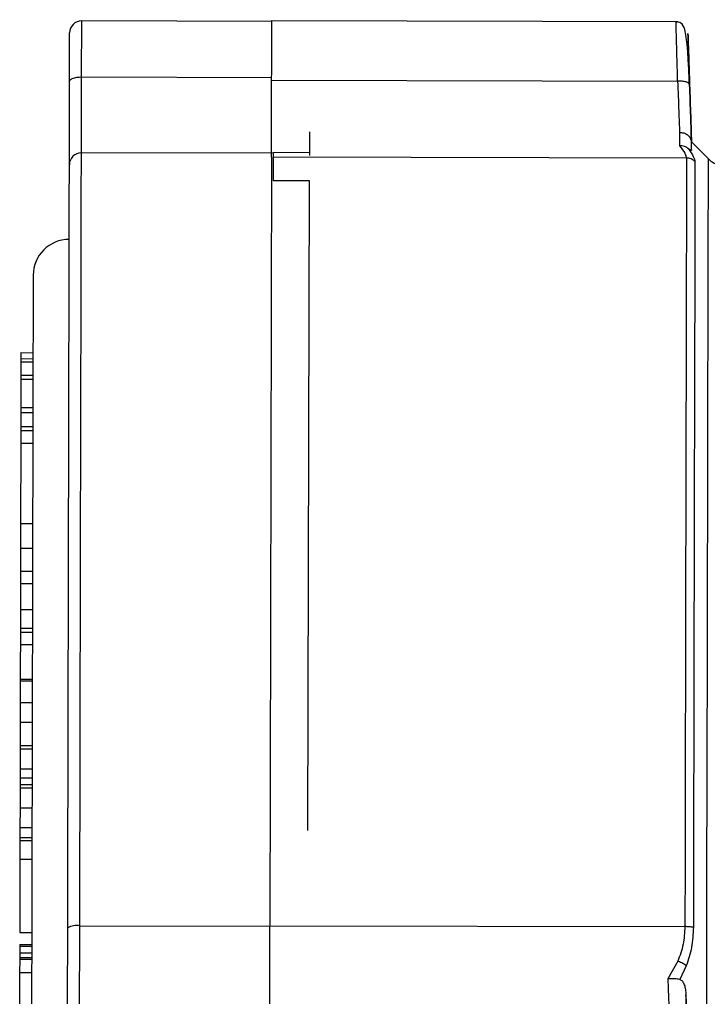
# Model space of a CAD drawing. Header units: millimetres. Extents: x 2016 to 4452, y 736 to 2459.
# Drawn here: x 2523.3 to 2580.7, y 2232 to 2313.4 of the extents above; entities that cross this region are included whole.
import ezdxf

# ---------------------------------------------------------------- set-up
doc = ezdxf.new("R2010")
doc.units = ezdxf.units.MM

msp = doc.modelspace()

# ---------------------------------------------------------------- linework, layer by layer
at = {"color": 7, "linetype": 'Continuous', "lineweight": 25}
for p, q in [((2528.473, 2308.641), (2528.483, 2313.309)), ((2544.326, 2313.275), (2528.483, 2313.309)), ((2578.163, 2313.238), (2544.326, 2313.31)), ((2528.46, 2302.318), (2528.473, 2308.641)), ((2528.473, 2308.641), (2544.316, 2308.607)), ((2544.315, 2308.375), (2578.15, 2308.303)), ((2547.463, 2304.064), (2547.46, 2302.334)), ((2578.306, 2303.993), (2578.304, 2302.905)), ((2580.716, 2301.818), (2579.304, 2303.236)), ((2579.305, 2303.229), (2579.304, 2303.236)), ((2544.46, 2302.284), (2528.46, 2302.318)), ((2544.455, 2299.984), (2544.46, 2302.284)), ((2578.887, 2301.89), (2544.459, 2301.963)), ((2547.46, 2302.334), (2544.46, 2302.34)), ((2544.46, 2302.34), (2544.46, 2302.284)), ((2547.46, 2302.334), (2547.459, 2302.105)), ((2547.455, 2299.977), (2544.455, 2299.984)), ((2547.339, 2245.876), (2547.455, 2299.977)), ((2523.424, 2285.675), (2523.423, 2285.175)), ((2523.424, 2285.675), (2524.424, 2285.673)), ((2523.422, 2284.905), (2523.42, 2283.811)), ((2523.423, 2285.175), (2523.422, 2284.905)), ((2523.422, 2284.905), (2524.422, 2284.903)), ((2523.423, 2285.175), (2524.423, 2285.172)), ((2523.42, 2283.811), (2523.419, 2283.461)), ((2523.42, 2283.811), (2524.42, 2283.808)), ((2523.419, 2283.461), (2523.414, 2281.101)), ((2523.419, 2283.461), (2524.419, 2283.459)), ((2523.413, 2280.68), (2523.411, 2279.519)), ((2523.414, 2281.101), (2523.413, 2280.68)), ((2523.413, 2280.68), (2524.413, 2280.677)), ((2523.414, 2281.101), (2524.414, 2281.099)), ((2523.41, 2279.185), (2523.408, 2278.137)), ((2523.411, 2279.519), (2523.41, 2279.185)), ((2523.41, 2279.185), (2524.41, 2279.183)), ((2523.411, 2279.519), (2524.411, 2279.516)), ((2523.408, 2278.137), (2523.394, 2271.43)), ((2523.408, 2278.137), (2524.408, 2278.135)), ((2523.394, 2271.43), (2523.389, 2269.391)), ((2523.394, 2271.43), (2524.394, 2271.428)), ((2523.389, 2269.391), (2523.385, 2267.47)), ((2523.389, 2269.391), (2524.389, 2269.389)), ((2523.385, 2267.47), (2523.383, 2266.424)), ((2523.385, 2267.47), (2524.385, 2267.468)), ((2523.383, 2266.424), (2523.378, 2264.287)), ((2524.383, 2266.422), (2523.383, 2266.424)), ((2523.378, 2264.287), (2523.375, 2262.723)), ((2523.378, 2264.287), (2524.378, 2264.285)), ((2523.375, 2262.825), (2523.374, 2262.314)), ((2523.375, 2262.723), (2523.374, 2262.386)), ((2523.375, 2262.723), (2523.374, 2262.386)), ((2523.375, 2262.723), (2524.375, 2262.721)), ((2523.374, 2262.386), (2523.372, 2261.358)), ((2523.374, 2262.386), (2524.374, 2262.383)), ((2523.372, 2261.358), (2524.372, 2261.356)), ((2523.366, 2258.463), (2524.366, 2258.461)), ((2523.366, 2258.327), (2523.362, 2256.54)), ((2523.366, 2258.327), (2524.366, 2258.325)), ((2523.362, 2256.54), (2523.358, 2254.886)), ((2523.362, 2256.54), (2524.362, 2256.538)), ((2523.358, 2254.886), (2523.354, 2252.934)), ((2523.358, 2254.886), (2524.358, 2254.883)), ((2523.354, 2252.934), (2523.353, 2252.661)), ((2523.354, 2252.934), (2524.354, 2252.931)), ((2523.353, 2252.661), (2523.35, 2251.002)), ((2523.353, 2252.661), (2524.353, 2252.659)), ((2523.35, 2251.002), (2523.348, 2250.262)), ((2523.35, 2251.002), (2524.35, 2251)), ((2523.347, 2249.69), (2523.346, 2249.417)), ((2523.348, 2250.262), (2523.347, 2249.69)), ((2523.347, 2249.69), (2524.347, 2249.687)), ((2523.348, 2250.262), (2524.348, 2250.26)), ((2523.346, 2249.417), (2523.343, 2247.758)), ((2523.346, 2249.417), (2524.346, 2249.415)), ((2523.343, 2247.758), (2523.339, 2246.114)), ((2523.343, 2247.758), (2524.343, 2247.756)), ((2523.339, 2246.114), (2523.338, 2245.287)), ((2523.339, 2246.114), (2524.339, 2246.112)), ((2523.337, 2245.038), (2523.334, 2243.474)), ((2523.338, 2245.287), (2523.337, 2245.038)), ((2523.337, 2245.038), (2524.337, 2245.036)), ((2523.338, 2245.287), (2524.338, 2245.285)), ((2523.334, 2243.462), (2523.321, 2237.374)), ((2523.334, 2243.474), (2524.334, 2243.472)), ((2523.321, 2237.374), (2524.321, 2237.372)), ((2528.306, 2230.349), (2528.322, 2237.922)), ((2528.322, 2237.922), (2544.165, 2237.888)), ((2544.165, 2237.928), (2578.75, 2237.854)), ((2523.317, 2235.672), (2523.316, 2235.28)), ((2523.318, 2236.231), (2523.317, 2235.672)), ((2523.317, 2235.672), (2524.317, 2235.67)), ((2523.318, 2236.231), (2524.318, 2236.229)), ((2523.319, 2236.375), (2524.319, 2236.373)), ((2523.316, 2235.137), (2523.314, 2234.039)), ((2523.316, 2235.28), (2524.316, 2235.278)), ((2523.316, 2235.28), (2523.316, 2235.137)), ((2523.316, 2235.137), (2524.316, 2235.135)), ((2578.158, 2234.965), (2577.328, 2233.51)), ((2578.217, 2234.946), (2578.158, 2234.965)), ((2523.314, 2234.039), (2523.306, 2230.3)), ((2523.314, 2234.039), (2524.314, 2234.037)), ((2578.865, 2234.592), (2578.32, 2233.443)), ((2578.84, 2232.18), (2579.133, 2223.235))]:
    msp.add_line(p, q, dxfattribs=at)
at = {"color": 7, "linetype": 'Continuous', "lineweight": 25, "flags": 128}
for points in [[(2527.472, 2308.291), (2527.492, 2308.36), (2527.549, 2308.425), (2527.641, 2308.486), (2527.766, 2308.539), (2527.917, 2308.582), (2528.09, 2308.615), (2528.278, 2308.634), (2528.473, 2308.641)], [(2528.322, 2237.922), (2528.333, 2243.181), (2528.344, 2248.351), (2528.355, 2253.41), (2528.366, 2258.334), (2528.376, 2263.101), (2528.386, 2267.689), (2528.395, 2272.077), (2528.404, 2276.246), (2528.412, 2280.177), (2528.42, 2283.853), (2528.427, 2287.255), (2528.434, 2290.369), (2528.44, 2293.182), (2528.445, 2295.679), (2528.45, 2297.851), (2528.454, 2299.687), (2528.457, 2301.178), (2528.46, 2302.318)], [(2578.887, 2301.89), (2578.885, 2300.737), (2578.882, 2299.239), (2578.878, 2297.401), (2578.873, 2295.232), (2578.868, 2292.741), (2578.862, 2289.94), (2578.855, 2286.841), (2578.848, 2283.457), (2578.84, 2279.805), (2578.832, 2275.9), (2578.823, 2271.759), (2578.814, 2267.402), (2578.804, 2262.848), (2578.794, 2258.116), (2578.783, 2253.229), (2578.773, 2248.208), (2578.762, 2243.075), (2578.75, 2237.854)], [(2579.594, 2301.6), (2579.591, 2300.452), (2579.588, 2298.959), (2579.584, 2297.128), (2579.58, 2294.967), (2579.574, 2292.485), (2579.568, 2289.694), (2579.562, 2286.606), (2579.555, 2283.235), (2579.547, 2279.596), (2579.538, 2275.705), (2579.53, 2271.58), (2579.52, 2267.239), (2579.511, 2262.701), (2579.501, 2257.987), (2579.49, 2253.118), (2579.479, 2248.115), (2579.469, 2243.001), (2579.457, 2237.799)], [(2580.558, 2227.911), (2580.569, 2233.203), (2580.58, 2238.449), (2580.591, 2243.625), (2580.602, 2248.708), (2580.613, 2253.675), (2580.623, 2258.502), (2580.633, 2263.168), (2580.643, 2267.652), (2580.652, 2271.932), (2580.66, 2275.989), (2580.669, 2279.805), (2580.676, 2283.363), (2580.683, 2286.645), (2580.69, 2289.638), (2580.695, 2292.326), (2580.7, 2294.699), (2580.705, 2296.745), (2580.708, 2298.454), (2580.711, 2299.82), (2580.713, 2300.835), (2580.715, 2301.495), (2580.716, 2301.797), (2580.716, 2301.818)]]:
    msp.add_lwpolyline(points, dxfattribs=at)
at = {"color": 7, "linetype": 'Continuous', "lineweight": 25}
for centre, radius, start, end in [((2528.481, 2312.309), 1, 89.87751, 179.87751), ((2528.449, 2301.326), 0.992, 89.41535, 179.40777), ((2582.133, 2303.23), 2, 224.87751, 255.57646), ((2527.438, 2292.111), 3, 89.87751, 179.87751), ((2528.077, 2236.391), 1.551, 80.89854, 119.14308)]:
    msp.add_arc(centre, radius, start, end, dxfattribs=at)
for points, knots in [([(2544.315, 2308.375), (2544.317, 2309.068), (2544.32, 2310.455), (2544.323, 2312.062), (2544.325, 2313.022), (2544.326, 2313.426), (2544.326, 2313.31), (2544.326, 2313.31)], [0, 0, 0, 0, 0.249999, 0.499998, 0.749997, 0.999996, 1, 1, 1, 1]), ([(2579.13, 2308.055), (2579.104, 2308.654), (2579.054, 2309.78), (2578.951, 2311.402), (2578.804, 2312.553), (2578.568, 2313.063), (2578.277, 2313.207), (2578.119, 2313.234), (2578.037, 2313.239), (2577.998, 2313.238), (2577.98, 2313.238)], [0, 0, 0, 0, 0.219365, 0.412937, 0.719402, 0.914593, 0.969102, 0.986635, 0.993634, 1, 1, 1, 1]), ([(2578.15, 2308.303), (2578.136, 2308.8), (2578.109, 2309.763), (2578.066, 2311.305), (2578.028, 2312.611), (2578.009, 2313.301), (2578.013, 2313.178), (2578.013, 2313.152)], [0, 0, 0, 0, 0.177765, 0.34408, 0.641108, 0.925204, 1, 1, 1, 1]), ([(2527.472, 2308.291), (2527.474, 2308.845), (2527.476, 2309.98), (2527.479, 2311.281), (2527.481, 2312.151), (2527.481, 2312.258), (2527.481, 2312.311)], [0, 0, 0, 0, 0.244178, 0.5, 0.755822, 1, 1, 1, 1]), ([(2579.148, 2307.994), (2579.129, 2308.596), (2579.089, 2309.8), (2579.044, 2311.178), (2579.015, 2312.07), (2579.005, 2312.373), (2579.015, 2312.066), (2579.044, 2311.173), (2579.089, 2309.797), (2579.129, 2308.595), (2579.148, 2307.994)], [0, 0, 0, 0, 0.125138, 0.250256, 0.375373, 0.50043, 0.625397, 0.750284, 0.875124, 1, 1, 1, 1]), ([(2527.457, 2301.336), (2527.458, 2301.57), (2527.459, 2302.045), (2527.462, 2303.63), (2527.467, 2305.722), (2527.471, 2307.444), (2527.472, 2308.291)], [0, 0, 0, 0, 0.245796, 0.5, 0.754204, 1, 1, 1, 1]), ([(2578.15, 2308.303), (2578.181, 2307.431), (2578.24, 2305.792), (2578.285, 2304.567), (2578.306, 2303.993)], [0, 0, 0, 0, 0.531637, 1, 1, 1, 1]), ([(2579.148, 2307.994), (2579.134, 2308.036), (2579.112, 2308.101), (2578.986, 2308.176), (2578.857, 2308.226), (2578.698, 2308.265), (2578.467, 2308.301), (2578.275, 2308.302), (2578.15, 2308.303)], [0, 0, 0, 0, 0.239618, 0.368465, 0.500002, 0.631538, 0.760384, 1, 1, 1, 1]), ([(2579.305, 2303.229), (2579.282, 2303.907), (2579.238, 2305.272), (2579.178, 2307.082), (2579.148, 2307.994)], [0, 0, 0, 0, 0.496466, 1, 1, 1, 1]), ([(2579.148, 2307.994), (2579.178, 2307.084), (2579.238, 2305.274), (2579.282, 2303.908), (2579.305, 2303.229)], [0, 0, 0, 0, 0.5023751, 1, 1, 1, 1]), ([(2579.304, 2303.229), (2579.299, 2303.283), (2579.29, 2303.388), (2579.205, 2303.589), (2579.092, 2303.713), (2579, 2303.783), (2578.999, 2303.784), (2578.996, 2303.786), (2578.984, 2303.795), (2578.89, 2303.862), (2578.673, 2303.975), (2578.433, 2303.987), (2578.306, 2303.993)], [0, 0, 0, 0, 0.13275, 0.258828, 0.507271, 0.507353, 0.507953, 0.509582, 0.515681, 0.539247, 0.754927, 1, 1, 1, 1]), ([(2579.303, 2302.563), (2579.303, 2302.565), (2579.303, 2302.581), (2579.303, 2302.686), (2579.304, 2302.894), (2579.304, 2303.113), (2579.304, 2303.229)], [0, 0, 0, 0, 0.008069, 0.080583, 0.514577, 1, 1, 1, 1]), ([(2579.05, 2302.666), (2579.003, 2302.705), (2578.903, 2302.785), (2578.711, 2302.867), (2578.507, 2302.91), (2578.366, 2302.907), (2578.304, 2302.905)], [0, 0, 0, 0, 0.239149, 0.497163, 0.778524, 1, 1, 1, 1]), ([(2578.304, 2302.905), (2578.474, 2302.68), (2578.807, 2302.239), (2578.861, 2302.004), (2578.887, 2301.89)], [0, 0, 0, 0, 0.51151, 1, 1, 1, 1]), ([(2579.05, 2302.666), (2579.207, 2302.435), (2579.519, 2301.972), (2579.569, 2301.724), (2579.594, 2301.6)], [0, 0, 0, 0, 0.500652, 1, 1, 1, 1]), ([(2579.303, 2302.563), (2579.297, 2302.541), (2579.288, 2302.508), (2579.202, 2302.546), (2579.128, 2302.598), (2579.075, 2302.645), (2579.05, 2302.666)], [0, 0, 0, 0, 0.546902, 0.785535, 0.902249, 1, 1, 1, 1]), ([(2527.322, 2237.745), (2527.327, 2240.241), (2527.338, 2245.278), (2527.353, 2252.655), (2527.369, 2259.897), (2527.384, 2266.876), (2527.398, 2273.479), (2527.411, 2279.573), (2527.423, 2285.065), (2527.433, 2289.877), (2527.442, 2293.94), (2527.449, 2297.209), (2527.454, 2299.748), (2527.456, 2300.81), (2527.457, 2301.336)], [0, 0, 0, 0, 0.079959, 0.161371, 0.244142, 0.328893, 0.414217, 0.5, 0.585778, 0.671102, 0.755858, 0.838624, 0.920039, 1, 1, 1, 1]), ([(2524.438, 2292.117), (2524.438, 2292.063), (2524.437, 2291.953), (2524.435, 2291.043), (2524.432, 2289.557), (2524.428, 2287.383), (2524.422, 2284.552), (2524.414, 2281.038), (2524.405, 2276.884), (2524.395, 2272.141), (2524.384, 2266.879), (2524.372, 2261.188), (2524.359, 2255.165), (2524.345, 2248.942), (2524.332, 2242.576), (2524.318, 2236.224), (2524.305, 2229.885), (2524.296, 2225.707), (2524.291, 2223.618)], [0, 0, 0, 0, 0.058246, 0.1164969, 0.1782401, 0.2399881, 0.303803, 0.3686255, 0.4341376, 0.5, 0.5658624, 0.6313745, 0.696197, 0.7600119, 0.821755, 0.8835031, 0.9417503, 1, 1, 1, 1]), ([(2523.372, 2261.358), (2523.371, 2261.028), (2523.37, 2260.392), (2523.368, 2259.615), (2523.367, 2259.003), (2523.366, 2258.681), (2523.366, 2258.513), (2523.366, 2258.463)], [0, 0, 0, 0, 0.328754, 0.633799, 0.764636, 0.93153, 1, 1, 1, 1]), ([(2523.366, 2258.463), (2523.366, 2258.401), (2523.365, 2258.315), (2523.366, 2258.338), (2523.366, 2258.344)], [0, 0, 0, 0, 0.737807, 1, 1, 1, 1]), ([(2527.304, 2229.415), (2527.305, 2229.806), (2527.306, 2230.601), (2527.31, 2232.591), (2527.316, 2235.005), (2527.32, 2236.842), (2527.322, 2237.745)], [0, 0, 0, 0, 0.245796, 0.5, 0.754204, 1, 1, 1, 1]), ([(2578.75, 2237.854), (2578.723, 2237.352), (2578.666, 2236.324), (2578.33, 2235.425), (2578.158, 2234.965)], [0, 0, 0, 0, 0.48849, 1, 1, 1, 1]), ([(2579.457, 2237.799), (2579.429, 2237.232), (2579.373, 2236.097), (2579.034, 2235.094), (2578.865, 2234.592)], [0, 0, 0, 0, 0.499286, 1, 1, 1, 1]), ([(2523.319, 2236.375), (2523.319, 2236.371), (2523.319, 2236.367), (2523.318, 2236.169), (2523.318, 2236.124)], [0, 0, 0, 0, 0.770116, 1, 1, 1, 1]), ([(2578.865, 2234.592), (2578.822, 2234.627), (2578.735, 2234.697), (2578.575, 2234.793), (2578.401, 2234.879), (2578.278, 2234.924), (2578.217, 2234.946)], [0, 0, 0, 0, 0.2473909, 0.4997222, 0.7521965, 1, 1, 1, 1]), ([(2578.32, 2233.443), (2578.176, 2233.471), (2577.886, 2233.526), (2577.515, 2233.516), (2577.328, 2233.51)], [0, 0, 0, 0, 0.494817, 1, 1, 1, 1]), ([(2577.328, 2233.51), (2577.355, 2232.795), (2577.408, 2231.412), (2577.437, 2230.653), (2577.451, 2230.287)], [0, 0, 0, 0, 0.516726, 1, 1, 1, 1]), ([(2578.32, 2233.443), (2578.36, 2233.431), (2578.441, 2233.406), (2578.549, 2233.305), (2578.639, 2233.17), (2578.735, 2232.945), (2578.813, 2232.608), (2578.831, 2232.328), (2578.84, 2232.18)], [0, 0, 0, 0, 0.111673, 0.222473, 0.333752, 0.456252, 0.712674, 1, 1, 1, 1]), ([(2578.947, 2228.926), (2578.934, 2229.311), (2578.909, 2230.093), (2578.863, 2231.477), (2578.84, 2232.18)], [0, 0, 0, 0, 0.492155, 1, 1, 1, 1])]:
    msp.add_open_spline(points, degree=3, knots=knots, dxfattribs=at)
for points in [[(2544.302, 2301.964), (2544.302, 2302.185), (2544.303, 2302.629), (2544.306, 2304.089), (2544.31, 2306.002), (2544.314, 2307.584), (2544.315, 2308.375)], [(2544.302, 2301.964), (2544.3, 2301.399), (2544.298, 2300.269), (2544.292, 2297.59), (2544.285, 2294.221), (2544.276, 2290.125), (2544.266, 2285.362), (2544.255, 2279.974), (2544.242, 2274.017), (2544.228, 2267.55), (2544.213, 2260.64), (2544.198, 2253.352), (2544.181, 2245.772), (2544.17, 2240.543), (2544.165, 2237.928)], [(2579.594, 2301.6), (2579.545, 2301.643), (2579.447, 2301.729), (2579.272, 2301.819), (2579.084, 2301.878), (2578.953, 2301.886), (2578.887, 2301.89)], [(2544.149, 2230.358), (2544.149, 2230.715), (2544.151, 2231.429), (2544.155, 2233.228), (2544.159, 2235.41), (2544.163, 2237.089), (2544.165, 2237.928)], [(2579.457, 2237.799), (2579.409, 2237.807), (2579.311, 2237.823), (2579.135, 2237.84), (2578.947, 2237.851), (2578.816, 2237.853), (2578.75, 2237.854)]]:
    msp.add_open_spline(points, degree=3, dxfattribs=at)

doc.saveas('drawing.dxf')
